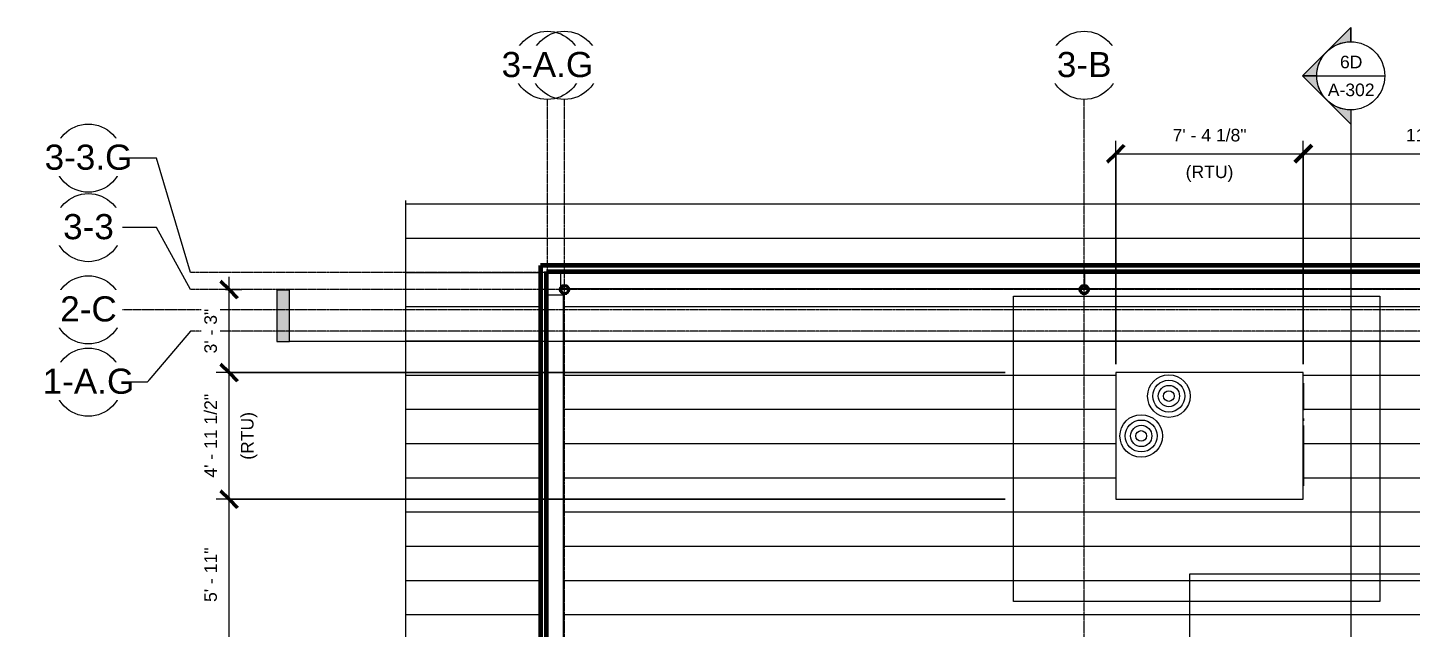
# Model space of a CAD drawing. Header units: inches. Extents: x 21290 to 29249, y -23522 to -20467.
# Drawn here: x 28111 to 28761, y -22509 to -22227 of the extents above; entities that cross this region are included whole.
import ezdxf

# ---------------------------------------------------------------- set-up
doc = ezdxf.new("R2010")
doc.units = ezdxf.units.IN
doc.header["$MEASUREMENT"] = 0
doc.linetypes.add('Grid Line 1_2_', pattern=[0.875, 0.5, -0.125, 0.125, -0.125])
for name, color, linetype, lineweight in [('A-ANNO-DIMS', 211, 'Continuous', 9), ('A-ANNO-DIMS-64', 211, 'Continuous', 9), ('A-ROOF', 132, 'Continuous', 9), ('A-ROOF-PATT', 132, 'Continuous', 9), ('A-WALL', 113, 'Continuous', 9), ('G-ANNO-SYMB', 111, 'Continuous', 9), ('M-EQPM', 50, 'Continuous', 9), ('S-BEAM', 12, 'Continuous', 9), ('S-COLS', 52, 'Continuous', 9), ('S-GRID', 1, 'Continuous', 9), ('S-GRID-IDEN', 1, 'Continuous', 9)]:
    doc.layers.add(name, color=color, linetype=linetype, lineweight=lineweight)
doc.styles.add('Arial_2', font='arial.ttf', dxfattribs={"height": 11.802395})
doc.styles.add('Arial_3', font='arial.ttf', dxfattribs={"height": 5.901198})
doc.dimstyles.new('Linear_-_3_32__Arial', dxfattribs={"dimscale": 12, "dimtxt": 6, "dimasz": 0.666667, "dimexe": 0.5, "dimexo": 0.333333, "dimgap": 0.333333, "dimtad": 1, "dimdec": 4, "dimrnd": 0.0625, "dimzin": 1, "dimdsep": 46, "dimlunit": 4, "dimtxsty": 'Arial_3', "dimblk1": 'OBLIQUE', "dimblk2": 'OBLIQUE', "dimsah": 1, "dimcen": 0.09, "dimdle": 0.5, "dimazin": 0, "dimtfac": 1, "dimtdec": 4, "dimtix": 1, "dimtmove": 0, "dimatfit": 3, "dimfxl": 1, "dimtvp": 1, "dimtfill": 1, "dimfrac": 2, "dimtolj": 1, "dimtzin": 0, "dimarcsym": 2})

# ---------------------------------------------------------------- blocks, each defined once
blk = doc.blocks.new('Girt_C - 8_D-1405602-Roof Low - Callout 7')
at = {"layer": 'S-BEAM'}
for p, q in [((22691.6, -22349.37), (22691.6, -22341.74)), ((22691.6, -22341.74), (22691.6, -22349.37)), ((22691.76, -22342.2), (22691.6, -22342.2)), ((22691.61, -22341.66), (22691.74, -22341.66)), ((22691.74, -22341.66), (22691.76, -22342.2)), ((22691.77, -22342.13), (22691.75, -22341.55)), ((22691.76, -22342.2), (22691.77, -22342.13)), ((22314.02, -22349.55), (22315.55, -22349.55)), ((22315.78, -22349.55), (22553.25, -22349.55)), ((22553.48, -22349.55), (22556.8, -22349.55)), ((22557.03, -22349.55), (22691.61, -22349.55)), ((22691.76, -22348.91), (22691.6, -22348.91)), ((22691.74, -22349.44), (22691.61, -22349.44)), ((22691.61, -22349.55), (22691.75, -22349.55)), ((22691.76, -22348.91), (22691.74, -22349.44)), ((22691.75, -22349.55), (22691.77, -22348.98)), ((22691.77, -22348.98), (22691.76, -22348.91))]:
    blk.add_line(p, q, dxfattribs=at)
for centre, major_axis, start_param, end_param in [((22691.61, -22341.74), (0, 0.188), 0, 1.570796), ((22691.61, -22341.74), (0, 0.0782), 0.053099, 1.570796), ((22691.61, -22349.37), (0, 0.0782), 1.570796, 3.104544), ((22691.61, -22349.37), (0, 0.188), 1.570796, 3.141593)]:
    blk.add_ellipse(centre, major_axis=major_axis, ratio=0.041631, start_param=start_param, end_param=end_param, dxfattribs=at)
blk = doc.blocks.new('Carrier_48TC_Standard_Efficiency_Gas_Heat_Electric_Cooling_Packaged_Rooftop_Unit_3_to_15_nominal_tons - 7_5 ton 48TC__08-873531-Roof Low - Callout 7')
at = {"layer": 'M-EQPM'}
for p, q in [((-92.06, -77.75), (-92.06, 65.75)), ((-92.06, 65.75), (80.06, 65.75)), ((80.06, 65.75), (80.06, -77.75)), ((44.06, 29.75), (-44.06, 29.75)), ((-44.06, 29.75), (-44.06, -29.75)), ((44.06, -29.75), (44.06, 29.75)), ((44.19, 24.75), (44.06, 24.75)), ((44.19, 24.75), (44.19, 12.12)), ((44.06, 12.12), (44.19, 12.12)), ((44.19, 8.15), (44.06, 8.15)), ((44.06, 7.1), (44.19, 7.1)), ((44.19, 8.13), (44.19, 8.15)), ((44.19, 8.15), (44.19, 7.1)), ((44.19, 7.1), (44.19, 7.12)), ((44.19, 4.87), (44.06, 4.87)), ((44.19, 4.87), (44.19, -23.5)), ((44.06, -23.5), (44.19, -23.5)), ((-44.06, -29.75), (44.06, -29.75)), ((80.06, -77.75), (-92.06, -77.75))]:
    blk.add_line(p, q, dxfattribs=at)
for centre, radius in [((-19.06, 18.75), 10), ((-19.06, 18.75), 7.5), ((-19.06, 18.75), 5), ((-19.06, 18.75), 2.5), ((-32.06, 0), 10), ((-32.06, 0), 7.5), ((-32.06, 0), 5), ((-32.06, 0), 2.5)]:
    blk.add_circle(centre, radius, dxfattribs=at)
blk = doc.blocks.new('Girt_C - 8_D-1405603-Roof Low - Callout 7')
at = {"layer": 'S-BEAM'}
for p, q in [((22061.14, -22352.55), (22061.33, -22352.55)), ((22061.33, -22352.55), (22068.95, -22352.55)), ((22068.95, -22352.55), (22069.14, -22352.55)), ((22069.14, -22541.13), (22069.14, -22352.55)), ((22069.14, -22544.71), (22069.14, -22541.39)), ((22069.14, -22785.05), (22069.14, -22544.98))]:
    blk.add_line(p, q, dxfattribs=at)
blk = doc.blocks.new('Girt_C - 8_D-1405609-Roof Low - Callout 7')
at = {"layer": 'S-BEAM'}
for p, q in [((22067.89, -22341.74), (22067.89, -22341.55)), ((22067.89, -22349.18), (22067.89, -22341.74)), ((22314.02, -22341.55), (22314.02, -22341.74)), ((22314.02, -22341.74), (22314.02, -22348.1)), ((22068.02, -22349.55), (22071.35, -22349.55)), ((22071.57, -22349.55), (22312, -22349.55)), ((22312.23, -22349.55), (22314.02, -22349.55)), ((22314.02, -22348.29), (22314.02, -22349.37)), ((22314.02, -22349.37), (22314.02, -22349.55))]:
    blk.add_line(p, q, dxfattribs=at)
blk = doc.blocks.new('Grid - Grid Head - Circle-14747-Roof Low - Callout 7')
at = {"layer": 'S-GRID-IDEN'}
blk.add_circle((0, 0), 0.25, dxfattribs=at)
blk = doc.blocks.new('Section - Section Head - Filled-1526-Roof Low - Callout 7')
at = {"layer": 'G-ANNO-SYMB'}
h = blk.add_hatch(color=256, dxfattribs=at)
edge = h.paths.add_edge_path(flags=0)
edge.add_line((-0.427, 0.177), (-0.25, 0.354))
edge.add_line((-0.25, 0.354), (-0.25, 0.25))
edge.add_arc((-0.25, 0), 0.25, 90, 135)
h = blk.add_hatch(color=256, dxfattribs=at)
edge = h.paths.add_edge_path(flags=0)
edge.add_arc((-0.25, 0), 0.25, 45, 90)
edge.add_line((-0.25, 0.25), (-0.25, 0.354))
edge.add_line((-0.25, 0.354), (-0.073, 0.177))
h = blk.add_hatch(color=256, dxfattribs=at)
edge = h.paths.add_edge_path(flags=0)
edge.add_arc((-0.25, 0), 0.25, 137.9216, 180)
edge.add_line((-0.5, 0), (-0.604, 0))
edge.add_line((-0.604, 0), (-0.436, 0.168))
h = blk.add_hatch(color=256, dxfattribs=at)
edge = h.paths.add_edge_path(flags=0)
edge.add_line((-0.064, 0.168), (0.104, 0))
edge.add_line((0.104, 0), (0, 0))
edge.add_arc((-0.25, 0), 0.25, 0, 42.0784)
for p, q in [((-0.25, 0.354), (-0.604, 0)), ((-0.25, 0.354), (-0.427, 0.177)), ((-0.25, 0.354), (0.104, 0)), ((-0.25, 0.25), (-0.25, 0.354)), ((-0.073, 0.177), (-0.25, 0.354)), ((-0.25, 0.354), (-0.25, 0.25)), ((-0.436, 0.168), (-0.604, 0)), ((0.104, 0), (-0.064, 0.168)), ((-0.604, 0), (-0.5, 0)), ((0, 0), (0.104, 0)), ((-0.5, 0), (-0.604, 0)), ((0, 0), (0.104, 0))]:
    blk.add_line(p, q, dxfattribs=at)
for start, end in [(360, 180), (90, 135), (45, 90), (137.9216, 180), (0, 42.0784), (180, 360)]:
    blk.add_arc((-0.25, 0), 0.25, start, end, dxfattribs=at)
blk = doc.blocks.new('Section - 3_32_ x 3_8_-18514-Roof Low - Callout 7')
at = {"layer": 'G-ANNO-SYMB'}
blk.add_hatch(color=256, dxfattribs=at).paths.add_polyline_path([(0, 0.375), (0, 0), (-0.09375, 0), (-0.09375, 0.375)], flags=0)
for p, q in [((0, 0.375), (-0.09375, 0.375)), ((-0.09375, 0.375), (-0.09375, 0)), ((0, 0), (0, 0.375)), ((-0.09375, 0), (0, 0))]:
    blk.add_line(p, q, dxfattribs=at)
blk = doc.blocks.new('DIMBLOCK19-Roof Low - Callout 7')
at = {"layer": 'A-ANNO-DIMS-64'}
for p, q in [((28622.69, -22385.05), (28622.69, -22280.17)), ((28710.82, -22385.05), (28710.82, -22280.17)), ((28622.69, -22286.17), (28710.82, -22286.17)), ((28622.69, -22286.17), (28622.69, -22385.05)), ((28710.82, -22286.17), (28710.82, -22385.05))]:
    blk.add_line(p, q, dxfattribs=at)
at = {"layer": 'A-ANNO-DIMS-64', "lineweight": 50}
for p, q in [((28622.69, -22286.17), (28618.69, -22290.17)), ((28622.69, -22286.17), (28626.69, -22282.17)), ((28710.82, -22286.17), (28706.82, -22290.17)), ((28710.82, -22286.17), (28714.82, -22282.17))]:
    blk.add_line(p, q, dxfattribs=at)
at = {"layer": 'A-ANNO-DIMS-64', "color": 0, "attachment_point": 1, "line_spacing_factor": 0.938532, "style": 'Arial_3', "bg_fill": 3, "box_fill_scale": 1.25, "bg_fill_color": 0, "bg_fill_transparency": 0}
for s, insert, char_height, width in [('7\' - 4 1/8"', (28649.45, -22274.51), 5.9012, 41.5385), ('(RTU)', (28655.58, -22291.74), 5.901, 26.8062)]:
    blk.add_mtext(s, dxfattribs=dict(at, insert=insert, char_height=char_height, width=width))
blk = doc.blocks.new('_Oblique')
at = {"color": 0, "linetype": 'ByBlock', "lineweight": -2}
blk.add_line((-0.5, -0.5), (0.5, 0.5), dxfattribs=at)
blk = doc.blocks.new('DIMBLOCK20-Roof Low - Callout 7')
at = {"layer": 'A-ANNO-DIMS-64'}
for p, q in [((28710.82, -22385.05), (28710.82, -22280.17)), ((28851, -22385.05), (28851, -22280.17)), ((28710.82, -22286.17), (28851, -22286.17)), ((28710.82, -22286.17), (28710.82, -22385.05)), ((28851, -22286.17), (28851, -22385.05))]:
    blk.add_line(p, q, dxfattribs=at)
at = {"layer": 'A-ANNO-DIMS-64', "lineweight": 50}
for p, q in [((28710.82, -22286.17), (28706.82, -22290.17)), ((28710.82, -22286.17), (28714.82, -22282.17)), ((28851, -22286.17), (28847, -22290.17)), ((28851, -22286.17), (28855, -22282.17))]:
    blk.add_line(p, q, dxfattribs=at)
at = {"layer": 'A-ANNO-DIMS-64', "color": 0, "insert": (28759.08, -22274.51), "char_height": 5.9012, "width": 52.3938, "attachment_point": 1, "line_spacing_factor": 0.938532, "style": 'Arial_3', "bg_fill": 3, "box_fill_scale": 1.25, "bg_fill_color": 0, "bg_fill_transparency": 0}
blk.add_mtext('11\' - 8 3/16"', dxfattribs=at)
blk = doc.blocks.new('DIMBLOCK28-Roof Low - Callout 7')
at = {"layer": 'A-ANNO-DIMS-64', "lineweight": 50}
for p, q in [((28206.03, -22448.55), (28202.03, -22444.55)), ((28206.03, -22448.55), (28210.03, -22452.55)), ((28206.03, -22519.55), (28202.03, -22515.55)), ((28206.03, -22519.55), (28210.03, -22523.55))]:
    blk.add_line(p, q, dxfattribs=at)
at = {"layer": 'A-ANNO-DIMS-64'}
for p, q in [((28570.69, -22448.55), (28200.03, -22448.55)), ((28206.03, -22519.55), (28206.03, -22448.55)), ((28206.03, -22448.55), (28570.69, -22448.55)), ((28653.5, -22519.55), (28200.03, -22519.55)), ((28206.03, -22519.55), (28653.5, -22519.55))]:
    blk.add_line(p, q, dxfattribs=at)
at = {"layer": 'A-ANNO-DIMS-64', "color": 0, "insert": (28194.38, -22496.79), "char_height": 5.901, "width": 30.5723, "attachment_point": 1, "rotation": 90, "line_spacing_factor": 0.938532, "style": 'Arial_3', "bg_fill": 3, "box_fill_scale": 1.25, "bg_fill_color": 0, "bg_fill_transparency": 0}
blk.add_mtext('5\' - 11"', dxfattribs=at)
blk = doc.blocks.new('DIMBLOCK29-Roof Low - Callout 7')
at = {"layer": 'A-ANNO-DIMS-64', "lineweight": 50}
for p, q in [((28206.03, -22389.05), (28202.03, -22385.05)), ((28206.03, -22389.05), (28210.03, -22393.05)), ((28206.03, -22448.55), (28202.03, -22444.55)), ((28206.03, -22448.55), (28210.03, -22452.55))]:
    blk.add_line(p, q, dxfattribs=at)
at = {"layer": 'A-ANNO-DIMS-64'}
for p, q in [((28570.69, -22389.05), (28200.03, -22389.05)), ((28206.03, -22448.55), (28206.03, -22389.05)), ((28206.03, -22389.05), (28570.69, -22389.05)), ((28570.69, -22448.55), (28200.03, -22448.55)), ((28206.03, -22448.55), (28570.69, -22448.55))]:
    blk.add_line(p, q, dxfattribs=at)
at = {"layer": 'A-ANNO-DIMS-64', "color": 0, "insert": (28211.61, -22429.97), "char_height": 5.901, "width": 26.8062, "attachment_point": 1, "rotation": 90, "line_spacing_factor": 0.938532, "style": 'Arial_3', "bg_fill": 3, "box_fill_scale": 1.25, "bg_fill_color": 0, "bg_fill_transparency": 0}
blk.add_mtext('(RTU)', dxfattribs=at)
at = {"layer": 'A-ANNO-DIMS-64', "color": 0, "insert": (28194.38, -22438.37), "char_height": 5.9012, "width": 46.9662, "attachment_point": 1, "rotation": 90, "line_spacing_factor": 0.938532, "style": 'Arial_3', "bg_fill": 3, "box_fill_scale": 1.25, "bg_fill_color": 0, "bg_fill_transparency": 0}
blk.add_mtext('4\' - 11 1/2"', dxfattribs=at)
blk = doc.blocks.new('DIMBLOCK30-Roof Low - Callout 7')
at = {"layer": 'A-ANNO-DIMS-64', "lineweight": 50}
for p, q in [((28206.03, -22350.05), (28202.03, -22346.05)), ((28206.03, -22350.05), (28210.03, -22354.05)), ((28206.03, -22389.05), (28202.03, -22385.05)), ((28206.03, -22389.05), (28210.03, -22393.05))]:
    blk.add_line(p, q, dxfattribs=at)
at = {"layer": 'A-ANNO-DIMS-64'}
for p, q in [((28206.03, -22389.05), (28206.03, -22344.05)), ((28204.37, -22350.05), (28212.03, -22350.05)), ((28206.03, -22350.05), (28204.37, -22350.05)), ((28570.69, -22389.05), (28200.03, -22389.05)), ((28206.03, -22389.05), (28570.69, -22389.05))]:
    blk.add_line(p, q, dxfattribs=at)
at = {"layer": 'A-ANNO-DIMS-64', "color": 0, "insert": (28194.38, -22380.03), "char_height": 5.901, "width": 25.1446, "attachment_point": 1, "rotation": 90, "line_spacing_factor": 0.938532, "style": 'Arial_3', "bg_fill": 3, "box_fill_scale": 1.25, "bg_fill_color": 0, "bg_fill_transparency": 0}
blk.add_mtext('3\' - 3"', dxfattribs=at)

msp = doc.modelspace()

# ---------------------------------------------------------------- hatches: boundary and pattern name
at = {"layer": 'A-ROOF-PATT'}
h = msp.add_hatch(dxfattribs=at)
h.set_pattern_fill('FP_26', color=256, style=0, pattern_type=2)
h.set_pattern_definition([(0, (6331.662, -180.953), (0, 16.082), [])])
h.paths.add_polyline_path([(28264.8789, -22808.30281), (28351.8789, -22808.30281), (28351.8789, -22786.55281), (28352.3164, -22786.55281), (28352.3164, -22338.74031), (28993.7539, -22338.74031), (28993.7539, -22341.55281), (28985.73374, -22341.57793), (28985.75085, -22342.19874), (28985.59307, -22342.19874), (28985.59307, -22348.90797), (28985.75081, -22348.90797), (28985.7321, -22349.55281), (28851.01478, -22349.55281), (28851.1289, -22350.05281), (28850.90713, -22350.95031), (28850.37588, -22351.61647), (28849.57394, -22352.00267), (28848.68386, -22352.00267), (28847.87463, -22351.60733), (28847.32696, -22350.92058), (28847.1289, -22350.05281), (28847.24302, -22349.55281), (28609.76482, -22349.55299), (28609.8789, -22350.05281), (28609.65713, -22350.95031), (28609.12588, -22351.61647), (28608.32394, -22352.00267), (28607.43386, -22352.00267), (28606.62463, -22351.60733), (28606.07696, -22350.92058), (28605.8789, -22350.05281), (28605.99302, -22349.55281), (28365.55978, -22349.55281), (28365.6739, -22350.05281), (28365.45213, -22350.95031), (28364.92088, -22351.61647), (28364.11894, -22352.00267), (28363.22886, -22352.00267), (28362.41963, -22351.60733), (28361.87196, -22350.92058), (28361.6739, -22350.05281), (28361.8789, -22349.15531), (28361.8789, -22341.55281), (28355.1289, -22341.57793), (28355.15402, -22352.55281), (28363.1289, -22352.55281), (28363.1289, -22541.12942), (28363.18386, -22541.10295), (28364.07394, -22541.10295), (28364.88318, -22541.49829), (28365.43084, -22542.18504), (28365.6289, -22543.05281), (28365.40713, -22543.95031), (28364.87588, -22544.61647), (28364.07394, -22545.00267), (28363.1289, -22545.02179), (28363.1289, -22785.05281), (29091.1289, -22785.05281), (29091.1289, -22446.67781), (29104.6914, -22446.67781), (29104.6914, -22372.80381), (29076.4999, -22372.80381), (29076.4999, -22372.60634), (29072.9404, -22372.60634), (29072.9404, -22372.74131), (29075.6494, -22372.74131), (29075.6494, -22372.67881), (29075.7119, -22372.67881), (29075.7119, -22372.80381), (29072.8779, -22372.80381), (29072.8779, -22370.67781), (29080.3779, -22370.67781), (29080.3779, -22370.55281), (29073.9404, -22370.55281), (29073.9404, -22370.30281), (29072.8779, -22370.30281), (29072.8779, -22308.09454), (28288.8789, -22308.09454), (28288.8789, -22519.05281), (28264.8789, -22519.05281), (28264.8789, -22802.58854)], flags=0)
h.paths.add_polyline_path([(28790.37502, -22733.30281), (28746.5039, -22733.30281), (28746.5039, -22669.92781), (28862.3789, -22669.92781), (28862.3789, -22674.30281), (28862.5039, -22674.30281), (28862.5039, -22686.17781), (28862.3789, -22686.17781), (28862.3789, -22691.29721), (28862.5039, -22691.29721), (28862.5039, -22692.30841), (28862.3789, -22692.30841), (28862.3789, -22694.92781), (28862.5039, -22694.92781), (28862.5039, -22726.67781), (28862.3789, -22726.67781), (28862.3789, -22733.30281), (28790.44454, -22733.30281)], flags=0)
h.paths.add_polyline_path([(28705.5039, -22579.05281), (28705.5039, -22519.55281), (28793.6289, -22519.55281), (28793.6289, -22524.55281), (28793.7539, -22524.55281), (28793.7539, -22537.17781), (28793.6289, -22537.17781), (28793.6289, -22541.17221), (28793.7539, -22541.17221), (28793.7539, -22542.18341), (28793.6289, -22542.18341), (28793.6289, -22544.42781), (28793.7539, -22544.42781), (28793.7539, -22572.80281), (28793.6289, -22572.80281), (28793.6289, -22579.05281), (28708.83199, -22579.05281)], flags=0)
h.paths.add_polyline_path([(28363.6289, -22544.84781), (28364.5264, -22544.60733), (28365.19138, -22543.92058), (28365.4239, -22543.05281), (28365.18342, -22542.15531), (28364.49226, -22541.48915), (28363.6289, -22541.25781), (28363.1289, -22541.39178), (28363.1289, -22544.71384), (28363.18386, -22544.72856)], flags=0)
h.paths.add_polyline_path([(28997.5664, -22544.42781), (28925.5039, -22544.42781), (28925.5039, -22540.05281), (28925.3789, -22540.05281), (28925.3789, -22528.17781), (28925.5039, -22528.17781), (28925.5039, -22523.05841), (28925.3789, -22523.05841), (28925.3789, -22522.04721), (28925.5039, -22522.04721), (28925.5039, -22519.42781), (28925.3789, -22519.42781), (28925.3789, -22487.67781), (28925.5039, -22487.67781), (28925.5039, -22481.05281), (29041.3789, -22481.05281), (29041.3789, -22544.42781), (28997.74762, -22544.42781)], flags=0)
h.paths.add_polyline_path([(28649.07166, -22448.55281), (28622.6914, -22448.55281), (28622.6914, -22389.05281), (28710.8164, -22389.05281), (28710.8164, -22394.05281), (28710.9414, -22394.05281), (28710.9414, -22406.67781), (28710.8164, -22406.67781), (28710.8164, -22410.67221), (28710.9414, -22410.67221), (28710.9414, -22411.68341), (28710.8164, -22411.68341), (28710.8164, -22413.92781), (28710.9414, -22413.92781), (28710.9414, -22442.30281), (28710.8164, -22442.30281), (28710.8164, -22448.55281), (28651.36066, -22448.55281)], flags=0)
h.paths.add_polyline_path([(28875.62502, -22433.05281), (28851.0039, -22433.05281), (28851.0039, -22389.05281), (28925.3789, -22389.05281), (28925.3789, -22391.30281), (28925.5039, -22391.30281), (28925.5039, -22401.80281), (28925.3789, -22401.80281), (28925.3789, -22405.79721), (28925.5039, -22405.79721), (28925.5039, -22406.80841), (28925.3789, -22406.80841), (28925.3789, -22409.67781), (28925.5039, -22409.67781), (28925.5039, -22426.42781), (28925.3789, -22426.42781), (28925.3789, -22433.05281), (28875.69454, -22433.05281)], flags=0)
h.paths.add_polyline_path([(29073.23163, -22371.03154), (29076.2499, -22371.03154), (29076.2499, -22370.96931), (29076.4374, -22370.96931), (29076.4374, -22370.74031), (29072.9404, -22370.74197), (29072.9404, -22371.03154)], flags=0)
h.paths.add_polyline_path([(28987.80886, -22352.00267), (28986.99963, -22351.60733), (28986.45196, -22350.92058), (28986.2539, -22350.05281), (28986.47568, -22349.15531), (28987.00692, -22348.48915), (28987.80886, -22348.10295), (28988.69894, -22348.10295), (28989.50818, -22348.49829), (28990.05584, -22349.18504), (28990.2539, -22350.05281), (28990.03213, -22350.95031), (28989.50088, -22351.61647), (28988.69894, -22352.00267), (28988.2539, -22352.00267)], flags=0)
h.paths.add_polyline_path([(28607.8789, -22351.84781), (28608.7764, -22351.60733), (28609.44138, -22350.92058), (28609.6739, -22350.05281), (28609.53993, -22349.55281), (28606.21788, -22349.55281), (28606.0839, -22350.05281), (28606.32439, -22350.95031), (28606.9814, -22351.60733), (28607.43386, -22351.72856)], flags=0)
h.paths.add_polyline_path([(28988.2539, -22351.84781), (28989.1514, -22351.60733), (28989.81638, -22350.92058), (28990.0489, -22350.05281), (28989.80842, -22349.15531), (28989.11726, -22348.48915), (28988.2539, -22348.25781), (28987.3564, -22348.49829), (28986.69142, -22349.18504), (28986.4589, -22350.05281), (28986.69939, -22350.95031), (28987.3564, -22351.60733), (28987.80886, -22351.72856)], flags=0)
h.paths.add_polyline_path([(28849.1289, -22351.84781), (28850.0264, -22351.60733), (28850.69138, -22350.92058), (28850.9239, -22350.05281), (28850.78993, -22349.55281), (28847.46788, -22349.55281), (28847.3339, -22350.05281), (28847.57439, -22350.95031), (28848.2314, -22351.60733), (28848.68386, -22351.72856)], flags=0)
h.paths.add_polyline_path([(28363.6739, -22351.84781), (28364.5714, -22351.60733), (28365.23638, -22350.92058), (28365.4689, -22350.05281), (28365.33493, -22349.55281), (28362.01288, -22349.55281), (28361.8789, -22350.05281), (28362.11939, -22350.95031), (28362.7764, -22351.60733), (28363.22886, -22351.72856)], flags=0)
h.paths.add_polyline_path([(28985.58939, -22341.66219), (28985.59616, -22341.64656), (28985.58957, -22341.64656)], flags=0)
at = {"layer": 'S-COLS'}
h = msp.add_hatch(dxfattribs=at)
h.set_pattern_fill('FP_27', color=256, style=0, pattern_type=2)
h.set_pattern_definition([(45, (6293.989, 0), (-6.3356768, 6.3356768), []), (45, (6293.989, 9.6), (-6.3356768, 6.3356768), [])])
h.paths.add_polyline_path([(28608.32394, -22352.00267), (28609.12588, -22351.61647), (28609.68084, -22350.92058), (28609.8789, -22350.05281), (28609.68084, -22349.18504), (28609.12588, -22348.48915), (28608.32394, -22348.10295), (28607.43386, -22348.10295), (28606.63192, -22348.48915), (28606.07696, -22349.18504), (28605.8789, -22350.05281), (28606.07696, -22350.92058), (28606.63192, -22351.61647), (28607.43386, -22352.00267)], flags=0)
h.paths.add_polyline_path([(28607.8789, -22351.84781), (28606.9814, -22351.60733), (28606.32439, -22350.95031), (28606.0839, -22350.05281), (28606.32439, -22349.15531), (28606.9814, -22348.49829), (28607.8789, -22348.25781), (28608.7764, -22348.49829), (28609.43342, -22349.15531), (28609.6739, -22350.05281), (28609.43342, -22350.95031), (28608.7764, -22351.60733)], flags=0)

# ---------------------------------------------------------------- linework, layer by layer
at = {"layer": 'A-ROOF', "lineweight": 18}
msp.add_line((28288.8789, -22308.09454), (28288.8789, -22519.05281), dxfattribs=at)
at = {"layer": 'A-WALL', "lineweight": 60}
for p, q in [((28352.3164, -22338.74031), (28352.3164, -22798.30281)), ((28993.7539, -22338.74031), (28352.3164, -22338.74031)), ((28355.1289, -22798.30281), (28355.1289, -22341.55281)), ((28355.1289, -22341.55281), (28993.7539, -22341.55281))]:
    msp.add_line(p, q, dxfattribs=at)
at = {"layer": 'A-WALL', "lineweight": 18}
for p in [(28352.6289, -22795.80281), (28991.2539, -22339.05281)]:
    msp.add_line(p, (28352.6289, -22339.05281), dxfattribs=at)
at = {"layer": 'G-ANNO-SYMB'}
for p, q in [((28717.1623, -22249.59079), (28749.1623, -22249.59079)), ((28733.1623, -22265.59079), (28733.1623, -22895.83932)), ((29203.82186, -22374.35697), (28234.44771, -22374.35697))]:
    msp.add_line(p, q, dxfattribs=at)
at = {"layer": 'S-COLS', "lineweight": 40}
for centre, radius, start, end in [((28363.6739, -22350.05281), 2, 0, 180), ((28363.6739, -22350.05281), 2, 180, 0), ((28363.6739, -22350.05281), 1.795, 0, 180), ((28363.6739, -22350.05281), 1.795, 180, 0), ((28607.8789, -22350.05281), 2, 0, 180), ((28607.8789, -22350.05281), 2, 180, 0), ((28607.8789, -22350.05281), 1.795, 0, 180), ((28607.8789, -22350.05281), 1.795, 180, 0)]:
    msp.add_arc(centre, radius, start, end, dxfattribs=at)
at = {"layer": 'S-GRID', "linetype": 'Grid Line 1_2_'}
for p, q in [((28355.6289, -22878.21662), (28355.6289, -22260.67577)), ((28363.6289, -22878.21662), (28363.6289, -22260.67577)), ((28607.8789, -22878.21662), (28607.8789, -22260.67577)), ((29204.32186, -22342.05281), (28187.87691, -22342.05281)), ((29204.32186, -22350.05281), (28187.87691, -22350.05281)), ((29204.32186, -22369.55281), (28187.87691, -22369.55281))]:
    msp.add_line(p, q, dxfattribs=at)
at = {"layer": 'S-GRID'}
for p, q in [((28187.87691, -22342.05281), (28171.87691, -22288.26844)), ((28187.87691, -22350.05281), (28171.87691, -22320.91042))]:
    msp.add_line(p, q, dxfattribs=at)

# ---------------------------------------------------------------- block references
at = {"layer": 'G-ANNO-SYMB', "extrusion": (0, 0, -1), "xscale": 63.99999999999997, "yscale": 63.99999999999997, "zscale": 63.99999999999997, "rotation": 270.0000000000003}
msp.add_blockref('Section - Section Head - Filled-1526-Roof Low - Callout 7', (-28733.1623, -22265.59079), dxfattribs=at)
at = {"layer": 'G-ANNO-SYMB', "xscale": 63.99999999999997, "yscale": 63.99999999999997, "zscale": 63.99999999999997}
msp.add_blockref('Section - 3_32_ x 3_8_-18514-Roof Low - Callout 7', (28234.44771, -22374.35697), dxfattribs=at)
at = {"layer": 'M-EQPM'}
for p in [(28666.7539, -22418.80281), (28749.5664, -22549.30281)]:
    msp.add_blockref('Carrier_48TC_Standard_Efficiency_Gas_Heat_Electric_Cooling_Packaged_Rooftop_Unit_3_to_15_nominal_tons - 7_5 ton 48TC__08-873531-Roof Low - Callout 7', p, dxfattribs=at)
at = {"layer": 'S-BEAM'}
for name in ['Girt_C - 8_D-1405609-Roof Low - Callout 7', 'Girt_C - 8_D-1405602-Roof Low - Callout 7', 'Girt_C - 8_D-1405603-Roof Low - Callout 7']:
    msp.add_blockref(name, (6293.98868, 0), dxfattribs=at)
at = {"layer": 'S-GRID-IDEN', "xscale": 63.99999999999997, "yscale": 63.99999999999997, "zscale": 63.99999999999997}
for p in [(28363.6289, -22244.67577), (28607.8789, -22244.67577)]:
    msp.add_blockref('Grid - Grid Head - Circle-14747-Roof Low - Callout 7', p, dxfattribs=at)
at = {"layer": 'S-GRID-IDEN', "xscale": 63.99999999999997, "yscale": 63.99999999999997, "zscale": 63.99999999999997, "rotation": 89.99999999999972}
for p in [(28139.87691, -22288.26844), (28139.87691, -22320.91042), (28139.87691, -22359.55281), (28139.87691, -22393.52758)]:
    msp.add_blockref('Grid - Grid Head - Circle-14747-Roof Low - Callout 7', p, dxfattribs=at)

# ---------------------------------------------------------------- texts
at = {"layer": 'G-ANNO-SYMB', "char_height": 5.901198, "attachment_point": 2, "line_spacing_factor": 0.938532, "style": 'Arial_3'}
for s, insert, width in [('6D', (28733.36721, -22240.14471), 12.528), ('A-302', (28733.36721, -22253.23554), 26.208)]:
    msp.add_mtext(s, dxfattribs=dict(at, insert=insert, width=width))

# ---------------------------------------------------------------- next in the draw order: texts
at = {"layer": 'S-GRID-IDEN', "char_height": 11.802395, "attachment_point": 2, "line_spacing_factor": 0.938532, "style": 'Arial_2', "bg_fill": 3, "box_fill_scale": 1.25, "bg_fill_color": 0, "bg_fill_transparency": 0}
for s, insert, width in [('3-A', (28363.62583, -22238.38452), 30.528), ('3-B', (28607.87583, -22238.38452), 30.528), ('3-3.G', (28139.9419, -22281.91527), 49.104), ('3-3', (28139.9419, -22314.55725), 28.368), ('1-A', (28139.9419, -22353.19964), 30.528), ('1-A.G', (28139.9419, -22387.17442), 51.264)]:
    msp.add_mtext(s, dxfattribs=dict(at, insert=insert, width=width))

# ---------------------------------------------------------------- next in the draw order: dimensions: what is measured, and where the dimension line sits
at = {"layer": 'A-ANNO-DIMS'}
dim = msp.add_linear_dim(base=(28206.03104, -22448.55281), p1=(28657.5039, -22519.55281), p2=(28574.6914, -22448.55281), angle=90, dimstyle='Linear_-_3_32__Arial', override={"dimpost": '<>', "dimfxl": 109.082126}, dxfattribs=at)
dim.commit()
dim.dimension.update_dxf_attribs({"geometry": 'DIMBLOCK28-Roof Low - Callout 7', "text_midpoint": (28199.01805, -22484.05281)})

# ---------------------------------------------------------------- next in the draw order: linework, layer by layer
at = {"layer": 'S-GRID'}
for p, q in [((28171.87691, -22288.26844), (28155.87691, -22288.26844)), ((28171.87691, -22320.91042), (28155.87691, -22320.91042)), ((28187.87691, -22369.55281), (28167.49611, -22393.52758)), ((28167.49611, -22393.52758), (28155.87691, -22393.52758))]:
    msp.add_line(p, q, dxfattribs=at)
at = {"layer": 'S-GRID', "linetype": 'Grid Line 1_2_'}
msp.add_line((29204.32186, -22359.55281), (28155.87691, -22359.55281), dxfattribs=at)

# ---------------------------------------------------------------- next in the draw order: block references
at = {"layer": 'S-GRID-IDEN', "xscale": 63.99999999999997, "yscale": 63.99999999999997, "zscale": 63.99999999999997}
msp.add_blockref('Grid - Grid Head - Circle-14747-Roof Low - Callout 7', (28355.6289, -22244.67577), dxfattribs=at)
at = {"layer": 'S-GRID-IDEN', "xscale": 63.99999999999997, "yscale": 63.99999999999997, "zscale": 63.99999999999997, "rotation": 89.99999999999972}
msp.add_blockref('Grid - Grid Head - Circle-14747-Roof Low - Callout 7', (28139.87691, -22359.55281), dxfattribs=at)

# ---------------------------------------------------------------- next in the draw order: dimensions: what is measured, and where the dimension line sits
at = {"layer": 'A-ANNO-DIMS'}
dim = msp.add_linear_dim(base=(28206.03104, -22389.05281), p1=(28574.6914, -22448.55281), p2=(28574.6914, -22389.05281), angle=90, text='<>\\X(RTU)', dimstyle='Linear_-_3_32__Arial', override={"dimpost": '<>', "dimfxl": 59.5}, dxfattribs=at)
dim.commit()
dim.dimension.update_dxf_attribs({"geometry": 'DIMBLOCK29-Roof Low - Callout 7', "text_midpoint": (28206.03104, -22418.80281)})

# ---------------------------------------------------------------- next in the draw order: texts
at = {"layer": 'S-GRID-IDEN', "char_height": 11.802395, "attachment_point": 2, "line_spacing_factor": 0.938532, "style": 'Arial_2', "bg_fill": 3, "box_fill_scale": 1.25, "bg_fill_color": 0, "bg_fill_transparency": 0}
for s, insert, width in [('3-A.G', (28355.62583, -22238.38452), 51.264), ('2-C', (28139.9419, -22353.19964), 31.536)]:
    msp.add_mtext(s, dxfattribs=dict(at, insert=insert, width=width))

# ---------------------------------------------------------------- next in the draw order: linework, layer by layer
at = {"layer": 'S-GRID', "linetype": 'Grid Line 1_2_'}
msp.add_line((29204.32186, -22359.55281), (28155.87691, -22359.55281), dxfattribs=at)

# ---------------------------------------------------------------- next in the draw order: dimensions: what is measured, and where the dimension line sits
at = {"layer": 'A-ANNO-DIMS'}
dim = msp.add_linear_dim(base=(28710.8164, -22286.16759), p1=(28622.6914, -22389.05281), p2=(28710.8164, -22389.05281), text='<>\\X(RTU)', dimstyle='Linear_-_3_32__Arial', override={"dimpost": '<>', "dimfxl": 88.125}, dxfattribs=at)
dim.commit()
dim.dimension.update_dxf_attribs({"geometry": 'DIMBLOCK19-Roof Low - Callout 7', "text_midpoint": (28666.7539, -22286.16759)})
dim = msp.add_linear_dim(base=(28206.03104, -22350.05281), p1=(28574.6914, -22389.05281), p2=(28200.37418, -22350.05281), angle=90, dimstyle='Linear_-_3_32__Arial', override={"dimpost": '<>', "dimfxl": 376.343433}, dxfattribs=at)
dim.commit()
dim.dimension.update_dxf_attribs({"geometry": 'DIMBLOCK30-Roof Low - Callout 7', "text_midpoint": (28199.01603, -22369.55281)})

# ---------------------------------------------------------------- next in the draw order: dimensions: what is measured, and where the dimension line sits
dim = msp.add_linear_dim(base=(28851.0039, -22286.16759), p1=(28710.8164, -22389.05281), p2=(28851.0039, -22389.05281), dimstyle='Linear_-_3_32__Arial', override={"dimpost": '<>', "dimfxl": 140.1875}, dxfattribs=at)
dim.commit()
dim.dimension.update_dxf_attribs({"geometry": 'DIMBLOCK20-Roof Low - Callout 7', "text_midpoint": (28780.91015, -22279.11435)})

doc.saveas('drawing.dxf')
